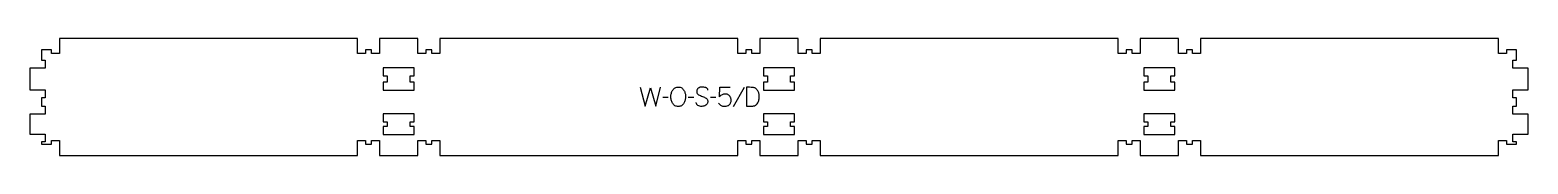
# Model space of a CAD drawing. Extents: x 0 to 2364, y 0 to 186.
import ezdxf

# ---------------------------------------------------------------- set-up
doc = ezdxf.new("R2010")
doc.units = 0
for name, color, linetype in [('1_ANYTOOL_1MMDEEP_LABELS_S', 2, 'CONTINUOUS'), ('3_ANYTOOL_CUTTHROUGH_INSID', 4, 'CONTINUOUS'), ('4_ANYTOOL_CUTTHROUGH_OUTSI', 5, 'CONTINUOUS')]:
    doc.layers.add(name, color=color, linetype=linetype)

msp = doc.modelspace()

# ---------------------------------------------------------------- linework, layer by layer
at = {"layer": '1_ANYTOOL_1MMDEEP_LABELS_S'}
for p, q in [((1126.885714, 107.706964), (1109.7, 76.935535)), ((1007.142857, 92.064106), (998.357143, 91.978392)), ((1047.171429, 92.064106), (1038.385714, 91.978392)), ((1082.228571, 92.064106), (1073.442857, 91.978392))]:
    msp.add_line(p, q, dxfattribs=at)
msp.add_lwpolyline([(962.785714, 108.178392), (970.5, 78.178392), (978.942857, 107.278392), (987.428571, 78.178392), (994.928571, 108.178392)], dxfattribs=at)
for points in [[(1023.214286, 108.521249, -0.064784), (1025.888241, 108.173328, -0.088904), (1028.314286, 107.042678, -0.05419), (1030.23685, 105.350548, -0.051179), (1031.764286, 103.292678, -0.041653), (1032.946485, 100.863905, -0.036749), (1033.735714, 98.278392, -0.024892), (1034.193494, 95.659129, -0.030823), (1034.357143, 93.006964, -0.034269), (1034.180623, 90.434467, -0.031918), (1033.666071, 87.906964, -0.031725), (1032.777884, 85.297567, -0.026303), (1031.592857, 82.806964, -0.058719), (1030.069077, 80.645216, -0.077745), (1028.030357, 78.981964, -0.077243), (1025.543369, 78.003126, -0.055252), (1022.871429, 77.706964, -0.054051), (1020.117503, 78.005543, -0.077615), (1017.551786, 79.003392, -0.078558), (1015.476712, 80.690465, -0.060481), (1013.935714, 82.892678, -0.02629), (1012.749054, 85.431897, -0.031299), (1011.8625, 88.089106, -0.031469), (1011.347461, 90.675922, -0.033416), (1011.171429, 93.306964, -0.032847), (1011.350106, 96.023912, -0.035049), (1011.894643, 98.690892, -0.03503), (1012.810617, 101.267931, -0.032231), (1014.064286, 103.699821, -0.062518), (1015.686174, 105.766915, -0.074052), (1017.798214, 107.315892, -0.072322), (1020.425068, 108.246783, -0.049083)], [(1130.314286, 108.178392), (1130.314286, 78.178392), (1138.842857, 78.264106, 0.046402), (1141.749231, 78.572282, 0.07465), (1144.478571, 79.560535, 0.077785), (1146.561557, 81.149558, 0.06915), (1148.1, 83.278392, 0.029998), (1149.237526, 85.773708, 0.031416), (1150.060714, 88.389106, 0.031395), (1150.553358, 91.106429, 0.029153), (1150.714286, 93.864106, 0.03275), (1150.561806, 96.189529, 0.035889), (1150.092857, 98.471249, 0.03592), (1149.307998, 100.646617, 0.033706), (1148.228571, 102.692678, 0.042675), (1146.670088, 104.78243, 0.065683), (1144.708929, 106.480178, 0.068103), (1142.611202, 107.484086, 0.065471), (1140.321429, 107.899821, 0.005437), (1135.319307, 108.089875, 0.00471)]]:
    msp.add_lwpolyline(points, format="xyb", close=True, dxfattribs=at)
for points in [[(1069.414286, 103.592678, 0.071867), (1069.221172, 104.929285, 0.100684), (1068.594643, 106.110535, 0.047558), (1068.120089, 106.586985, 0.038563), (1067.570089, 106.975714, 0.037928), (1066.872901, 107.323182, 0.026634), (1066.135714, 107.578392, 0.028461), (1063.112381, 108.264375, 0.041577), (1060.028571, 108.521249, 0.036938), (1058.526211, 108.41011, 0.041531), (1057.060714, 108.065892, 0.041583), (1055.683337, 107.488684, 0.038125), (1054.414286, 106.699821, 0.057611), (1053.344133, 105.707916, 0.065808), (1052.55, 104.487321, 0.06469), (1052.072504, 103.027766, 0.046778), (1051.928571, 101.492678, 0.052235), (1052.090927, 99.942836, 0.075448), (1052.635714, 98.492678, 0.076671), (1053.551806, 97.319625, 0.061023), (1054.757143, 96.435535, 0.021951), (1057.785997, 94.908189, 0.018213), (1060.928571, 93.628392, -0.02405), (1064.030056, 92.32293, -0.02981), (1066.971429, 90.692678, -0.068439), (1068.11273, 89.726747, -0.079282), (1068.921429, 88.474821, -0.076308), (1069.346428, 86.896139, -0.047772), (1069.371429, 85.249821, -0.046243), (1069.078194, 83.568861, -0.06359), (1068.428571, 81.998035, -0.064671), (1067.455747, 80.713846, -0.057073), (1066.2, 79.699821, -0.067522), (1063.231692, 78.33691, -0.070793), (1060.007143, 77.835535, -0.064027), (1056.868128, 78.19805, -0.070447), (1053.942857, 79.378392, -0.054374), (1052.78444, 80.228025, -0.074742), (1051.885714, 81.339106, -0.075199), (1051.362707, 82.645485, -0.057737), (1051.2, 84.049821)], [(1086.514286, 82.935535, 0.051644), (1088.249324, 80.915622, 0.067529), (1090.403571, 79.367678, 0.067834), (1092.860329, 78.463206, 0.054378), (1095.471429, 78.178392, 0.039344), (1098.454681, 78.413499, 0.059901), (1101.321429, 79.228392, 0.055966), (1102.536235, 79.905395, 0.047768), (1103.5875, 80.819464, 0.046557), (1104.582915, 82.084752, 0.031515), (1105.371429, 83.492678, 0.047557), (1106.05972, 85.372059, 0.064093), (1106.314286, 87.349821, 0.035335), (1106.172967, 89.347, 0.045148), (1105.714286, 91.292678, 0.045692), (1104.96416, 93.004168, 0.046166), (1103.914286, 94.549821, 0.060461), (1102.579378, 95.821375, 0.060801), (1100.978571, 96.735535, 0.059081), (1099.015079, 97.298857, 0.040364), (1096.971429, 97.464106, 0.051634), (1094.390837, 97.196902, 0.068321), (1091.957143, 96.328392, 0.044671), (1089.715358, 94.896239, 0.031916), (1087.714286, 93.135535), (1088.442857, 108.178392), (1104.642857, 108.178392)]]:
    msp.add_lwpolyline(points, format="xyb", dxfattribs=at)
at = {"layer": '3_ANYTOOL_CUTTHROUGH_INSID'}
for points in [[(563.5, 116), (557.5, 116), (557.5, 103.5), (606, 103.5), (606, 116), (600, 116), (600, 126.5), (606, 126.5), (606, 139), (557.5, 139), (557.5, 126.5), (563.5, 126.5)], [(1163.5, 116), (1157.5, 116), (1157.5, 103.5), (1206, 103.5), (1206, 116), (1200, 116), (1200, 126.5), (1206, 126.5), (1206, 139), (1157.5, 139), (1157.5, 126.5), (1163.5, 126.5)], [(1763.5, 116), (1757.5, 116), (1757.5, 103.5), (1806, 103.5), (1806, 116), (1800, 116), (1800, 126.5), (1806, 126.5), (1806, 139), (1757.5, 139), (1757.5, 126.5), (1763.5, 126.5)], [(563.5, 46), (557.5, 46), (557.5, 33.5), (606, 33.5), (606, 46), (600, 46), (600, 53.589), (606, 53.589), (606, 66.089), (557.5, 66.089), (557.5, 53.589), (563.5, 53.589)], [(1163.5, 46), (1157.5, 46), (1157.5, 33.5), (1206, 33.5), (1206, 46), (1200, 46), (1200, 53.589), (1206, 53.589), (1206, 66.089), (1157.5, 66.089), (1157.5, 53.589), (1163.5, 53.589)], [(1763.5, 46), (1757.5, 46), (1757.5, 33.5), (1806, 33.5), (1806, 46), (1800, 46), (1800, 53.589), (1806, 53.589), (1806, 66.089), (1757.5, 66.089), (1757.5, 53.589), (1763.5, 53.589)]]:
    msp.add_lwpolyline(points, close=True, dxfattribs=at)
at = {"layer": '4_ANYTOOL_CUTTHROUGH_OUTSI'}
msp.add_lwpolyline([(2345.5, 167.5), (2329.404437, 167.5), (2329.404437, 161.75, -0.414214), (2329.154437, 161.5), (2317.154437, 161.5, -0.414214), (2316.904437, 161.75), (2316.904437, 185.5), (1846.595563, 185.5), (1846.595563, 161.75, -0.414214), (1846.345563, 161.5), (1834.345563, 161.5, -0.414214), (1834.095563, 161.75), (1834.095563, 167.5), (1824.654437, 167.5), (1824.654437, 161.75, -0.414214), (1824.404437, 161.5), (1812.404437, 161.5, -0.414214), (1812.154437, 161.75), (1812.154437, 185.5), (1751.345563, 185.5), (1751.345563, 161.75, -0.414214), (1751.095563, 161.5), (1739.095563, 161.5, -0.414214), (1738.845563, 161.75), (1738.845563, 167.5), (1729.404437, 167.5), (1729.404437, 161.75, -0.414214), (1729.154437, 161.5), (1717.154437, 161.5, -0.414214), (1716.904437, 161.75), (1716.904437, 185.5), (1246.595563, 185.5), (1246.595563, 161.75, -0.414214), (1246.345563, 161.5), (1234.345563, 161.5, -0.414214), (1234.095563, 161.75), (1234.095563, 167.5), (1224.654437, 167.5), (1224.654437, 161.75, -0.414214), (1224.404437, 161.5), (1212.404437, 161.5, -0.414214), (1212.154437, 161.75), (1212.154437, 185.5), (1151.345563, 185.5), (1151.345563, 161.75, -0.414214), (1151.095563, 161.5), (1139.095563, 161.5, -0.414214), (1138.845563, 161.75), (1138.845563, 167.5), (1129.404437, 167.5), (1129.404437, 161.75, -0.414214), (1129.154437, 161.5), (1117.154437, 161.5, -0.414214), (1116.904437, 161.75), (1116.904437, 185.5), (646.595563, 185.5), (646.595563, 161.75, -0.414214), (646.345563, 161.5), (634.345563, 161.5, -0.414214), (634.095563, 161.75), (634.095563, 167.5), (624.654437, 167.5), (624.654437, 161.75, -0.414214), (624.404437, 161.5), (612.404437, 161.5, -0.414214), (612.154437, 161.75), (612.154437, 185.5), (551.345563, 185.5), (551.345563, 161.75, -0.414214), (551.095563, 161.5), (539.095563, 161.5, -0.414214), (538.845563, 161.75), (538.845563, 167.5), (529.404437, 167.5), (529.404437, 161.75, -0.414214), (529.154437, 161.5), (517.154437, 161.5, -0.414214), (516.904437, 161.75), (516.904437, 185.5), (46.595563, 185.5), (46.595563, 161.75, -0.414214), (46.345563, 161.5), (34.345563, 161.5, -0.414214), (34.095563, 161.75), (34.095563, 167.5), (18, 167.5), (18, 151), (23.75, 151, -0.414214), (24, 150.75), (24, 138.75, -0.414214), (23.75, 138.5), (0, 138.5), (0, 104), (23.75, 104, -0.414214), (24, 103.75), (24, 91.75, -0.414214), (23.75, 91.5), (18, 91.5), (18, 78.089), (23.75, 78.089, -0.414214), (24, 77.839), (24, 65.839, -0.414214), (23.75, 65.589), (0, 65.589), (0, 34), (23.75, 34, -0.414214), (24, 33.75), (24, 21.75, -0.414214), (23.75, 21.5), (18, 21.5), (18, 18), (34.095563, 18), (34.095563, 23.75, -0.414214), (34.345563, 24), (46.345563, 24, -0.414214), (46.595563, 23.75), (46.595563, 0), (516.904437, 0), (516.904437, 23.75, -0.414214), (517.154437, 24), (529.154437, 24, -0.414214), (529.404437, 23.75), (529.404437, 18), (538.845563, 18), (538.845563, 23.75, -0.414214), (539.095563, 24), (551.095563, 24, -0.414214), (551.345563, 23.75), (551.345563, 0), (612.154437, 0), (612.154437, 23.75, -0.414214), (612.404437, 24), (624.404437, 24, -0.414214), (624.654437, 23.75), (624.654437, 18), (634.095563, 18), (634.095563, 23.75, -0.414214), (634.345563, 24), (646.345563, 24, -0.414214), (646.595563, 23.75), (646.595563, 0), (1116.904437, 0), (1116.904437, 23.75, -0.414214), (1117.154437, 24), (1129.154437, 24, -0.414214), (1129.404437, 23.75), (1129.404437, 18), (1138.845563, 18), (1138.845563, 23.75, -0.414214), (1139.095563, 24), (1151.095563, 24, -0.414214), (1151.345563, 23.75), (1151.345563, 0), (1212.154437, 0), (1212.154437, 23.75, -0.414214), (1212.404437, 24), (1224.404437, 24, -0.414214), (1224.654437, 23.75), (1224.654437, 18), (1234.095563, 18), (1234.095563, 23.75, -0.414214), (1234.345563, 24), (1246.345563, 24, -0.414214), (1246.595563, 23.75), (1246.595563, 0), (1716.904437, 0), (1716.904437, 23.75, -0.414214), (1717.154437, 24), (1729.154437, 24, -0.414214), (1729.404437, 23.75), (1729.404437, 18), (1738.845563, 18), (1738.845563, 23.75, -0.414214), (1739.095563, 24), (1751.095563, 24, -0.414214), (1751.345563, 23.75), (1751.345563, 0), (1812.154437, 0), (1812.154437, 23.75, -0.414214), (1812.404437, 24), (1824.404437, 24, -0.414214), (1824.654437, 23.75), (1824.654437, 18), (1834.095563, 18), (1834.095563, 23.75, -0.414214), (1834.345563, 24), (1846.345563, 24, -0.414214), (1846.595563, 23.75), (1846.595563, 0), (2316.904437, 0), (2316.904437, 23.75, -0.414214), (2317.154437, 24), (2329.154437, 24, -0.414214), (2329.404437, 23.75), (2329.404437, 18), (2345.5, 18), (2345.5, 21.5), (2339.75, 21.5, -0.414214), (2339.5, 21.75), (2339.5, 33.75, -0.414214), (2339.75, 34), (2363.5, 34), (2363.5, 65.589), (2339.75, 65.589, -0.414214), (2339.5, 65.839), (2339.5, 77.839, -0.414214), (2339.75, 78.089), (2345.5, 78.089), (2345.5, 91.5), (2339.75, 91.5, -0.414214), (2339.5, 91.75), (2339.5, 103.75, -0.414214), (2339.75, 104), (2363.5, 104), (2363.5, 138.5), (2339.75, 138.5, -0.414214), (2339.5, 138.75), (2339.5, 150.75, -0.414214), (2339.75, 151), (2345.5, 151)], format="xyb", close=True, dxfattribs=at)

doc.saveas('drawing.dxf')
